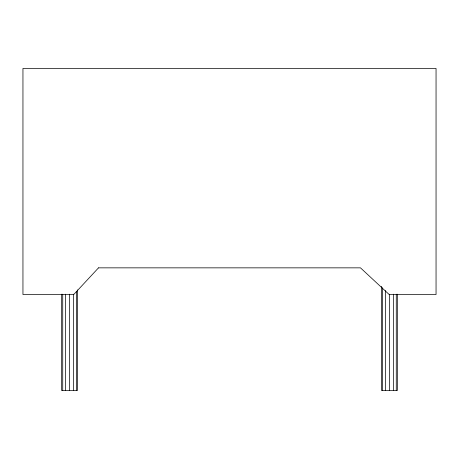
<?xml version="1.0" encoding="UTF-8"?>
<svg xmlns="http://www.w3.org/2000/svg" width="459" height="459" viewBox="0 0 459 459"><rect width="100%" height="100%" fill="white"/><g stroke="black" fill="none" stroke-linecap="round" stroke-linejoin="round"><path stroke-width="0.69" d="M397.322 294.179L397.322 390.557L381.578 390.557L381.578 286.324M396.266 294.179L396.266 390.557M393.386 294.179L393.386 390.557M389.45 294.179L389.45 390.557M385.514 290.61L385.514 390.557M382.634 287.753L382.634 390.557M77.422 289.893L77.422 390.557L61.678 390.557L61.678 294.179M76.366 291.322L76.366 390.557M73.486 294.179L73.486 390.557M69.55 294.179L69.55 390.557M65.614 294.179L65.614 390.557M62.734 294.179L62.734 390.557M98.519 267.849L73.727 294.529L22.95 294.529L22.95 68.443L436.05 68.443L436.05 294.529L389.186 294.529L360.481 267.849L98.519 267.849"/></g></svg>
